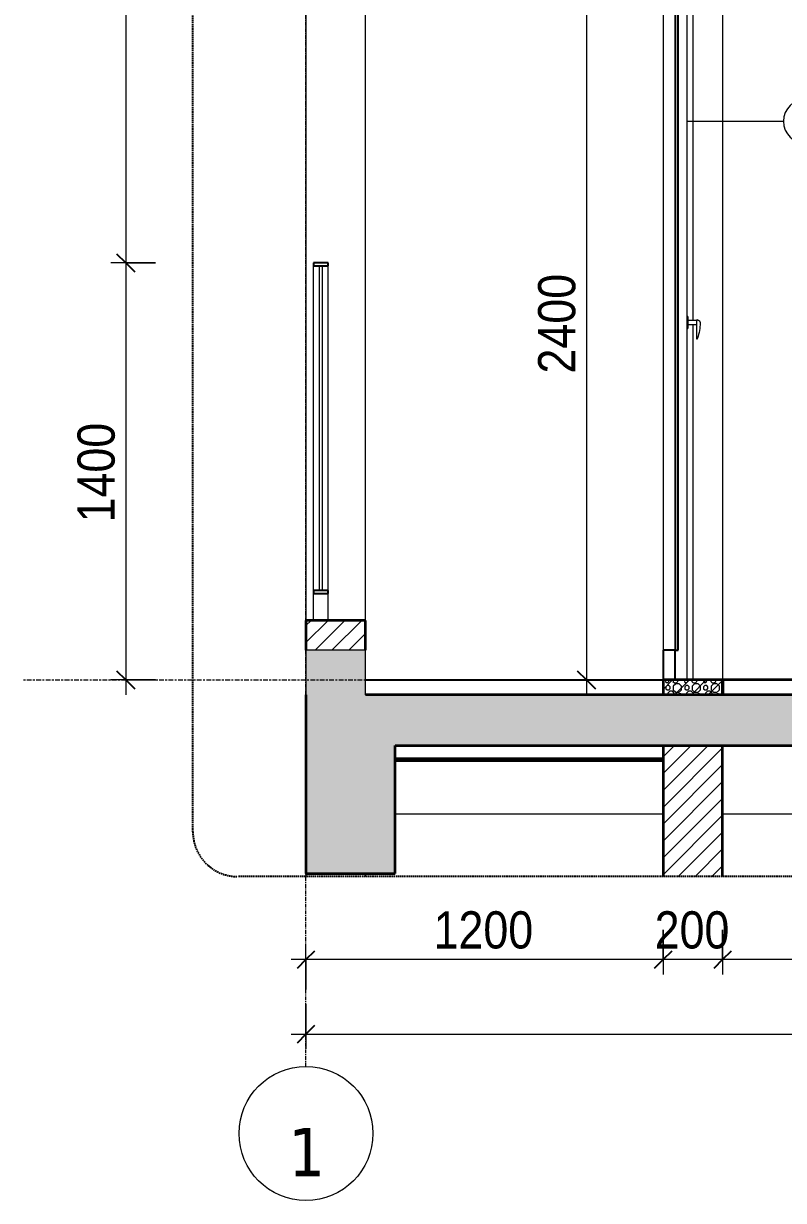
# Model space of a CAD drawing. Header units: millimetres. Extents: x 32270 to 221883, y 3811 to 78637.
# Drawn here: x 45254 to 47807, y 3852 to 7804 of the extents above; entities that cross this region are included whole.
import ezdxf

# ---------------------------------------------------------------- set-up
doc = ezdxf.new("R2010")
doc.units = ezdxf.units.MM
for name, pattern in [('Centre', [31.75, 6.35, -4.7625, 15.875, -4.7625]), ('Grid Line', [22.225, 12.7, -3.175, 3.175, -3.175]), ('Hidden', [7.14375, 4.7625, -2.38125]), ('IMPORT-CENTER _2_', [40.64, 25.4, -5.08, 5.08, -5.08])]:
    doc.linetypes.add(name, pattern=pattern)
for name, color, linetype, lineweight in [('0-4', 90, 'Continuous', 5), ('A-ANNO-DIMS', 211, 'Continuous', 9), ('A-ANNO-DIMS-50', 211, 'Continuous', 9), ('A-CLNG-1', 7, 'Continuous', 35), ('A-CLNG-PATT-1', 250, 'Continuous', 18), ('A-DETL-GENF', 92, 'Continuous', 18), ('A-DETL-GENF-3', 92, 'Hidden', 25), ('A-DETL-GENF-4', 9, 'Continuous', 18), ('A-DETL-MEDM', 33, 'Continuous', 35), ('A-DETL-THIN', 151, 'Continuous', 18), ('A-DOOR', 31, 'Continuous', 18), ('A-DOOR-5', 31, 'Continuous', 25), ('A-DOOR-FRAM', 31, 'Continuous', 25), ('A-DOOR-FRAM-1', 31, 'Continuous', 18), ('A-DOOR-GLAZ', 31, 'Continuous', 25), ('A-DOOR-IDEN', 31, 'Continuous', 9), ('A-FLOR-FNSH-1', 7, 'Continuous', 35), ('A-FLOR-HRAL', 11, 'Continuous', 18), ('A-FLOR-HRAL-4', 11, 'Continuous', 25), ('A-FLOR-LEVL-2', 51, 'Centre', 9), ('A-FLOR-PATT-2', 9, 'Continuous', 18), ('A-WALL', 113, 'Continuous', 18), ('A-WALL-2', 7, 'Continuous', 35), ('A-WALL-PATT-2', 111, 'Continuous', 18), ('G-IMPT', 8, 'Continuous', 18), ('G-IMPT-2', 8, 'IMPORT-CENTER _2_', 18), ('M-EQPM', 50, 'Continuous', 18), ('M-EQPM-1', 50, 'Continuous', 25), ('S-BEAM-1', 250, 'Continuous', 18), ('S-COLS', 52, 'Continuous', 18), ('S-GRID-1', 1, 'Grid Line', 9), ('S-GRID-IDEN', 1, 'Continuous', 9)]:
    doc.layers.add(name, color=color, linetype=linetype, lineweight=lineweight)
doc.styles.add('Tahoma_B', font='tahomabd.ttf', dxfattribs={"height": 162.5})
doc.styles.add('UTM Avo', font='', dxfattribs={"width": 0.9, "height": 125})
doc.styles.get('UTM Avo').set_extended_font_data('UTM Avo')
doc.dimstyles.new('1_Dim_chi_tiet_2_5', dxfattribs={"dimscale": 304.8, "dimtxt": 124.912619, "dimasz": 0.19685, "dimexe": 0.164042, "dimexo": 0.0625, "dimgap": 0.016404, "dimtad": 1, "dimdec": 0, "dimrnd": 5, "dimzin": 0, "dimdsep": 46, "dimtxsty": 'UTM Avo', "dimblk1": 'OBLIQUE', "dimblk2": 'OBLIQUE', "dimsah": 1, "dimcen": 0.09, "dimdle": 0.164042, "dimazin": 0, "dimtfac": 1, "dimtdec": 4, "dimtix": 1, "dimtmove": 0, "dimatfit": 3, "dimfxl": 0.328084, "dimfxlon": 1, "dimtvp": 1, "dimtolj": 1, "dimtzin": 0, "dimarcsym": 2})
pattern_1 = [(45, (50242.384, 15875), (-28.28427, 28.28427), [])]

# ---------------------------------------------------------------- blocks, each defined once
blk = doc.blocks.new('NCV_TKTC_KET CAU_rvt-2-TKCS_CĂN HỘ LOẠI 3A - MẶT CẮT 1')
at = {"layer": 'S-BEAM-1'}
for p, q in [((33952.6, 5335), (33952.6, 5380)), ((33952.6, 5150), (33952.6, 5330)), ((33952.6, 5150), (34852.6, 5150)), ((35052.6, 5150), (35442.4, 5150))]:
    blk.add_line(p, q, dxfattribs=at)
blk = doc.blocks.new('NCV_TKTC_TANG 2_rvt-2-TKCS_CĂN HỘ LOẠI 3A - MẶT CẮT 1')
at = {"layer": 'A-FLOR-PATT-2'}
h = blk.add_hatch(dxfattribs=at)
h.set_pattern_fill('FP_4', color=256, style=0, pattern_type=2)
h.set_pattern_definition([(180, (37746.21, 15903.534), (-8e-15, -63.5), [6.012, -57.488]), (135, (37750.46, 15899.283), (-63.4996, 4e-15), [6.012, -83.79]), (90, (37750.46, 15893.27), (-63.5, 4e-15), [6.012, -57.488]), (45, (37746.21, 15889.02), (0, 63.4996), [6.012, -83.79]), (0, (37740.196, 15889.02), (0, 63.5), [6.012, -57.488]), (315, (37735.945, 15893.27), (63.4996, 0), [6.012, -83.79]), (270, (37735.945, 15899.28), (63.5, 4e-15), [6.012, -57.488]), (225, (37740.196, 15903.534), (4e-15, -63.4996), [6.012, -83.79]), (180, (37731.984, 15893.53), (-8e-15, -63.5), [6.892, -56.608]), (135, (37736.86, 15888.66), (-63.4996, 4e-15), [6.892, -82.91]), (90, (37736.86, 15881.77), (-63.5, 4e-15), [6.892, -56.608]), (45, (37731.984, 15876.894), (0, 63.4996), [6.892, -82.91]), (0, (37725.09, 15876.894), (0, 63.5), [6.892, -56.608]), (315, (37720.22, 15881.77), (63.4996, 0), [6.892, -82.91]), (270, (37720.22, 15888.66), (63.5, 4e-15), [6.892, -56.608]), (225, (37725.09, 15893.533), (4e-15, -63.4996), [6.892, -82.91]), (180, (37703.076, 15888.96), (-8e-15, -63.5), [4.546, -58.954]), (135, (37706.29, 15885.746), (-63.4996, 4e-15), [4.546, -85.257]), (90, (37706.29, 15881.2), (-63.5, 4e-15), [4.546, -58.954]), (45, (37703.076, 15877.986), (0, 63.4996), [4.546, -85.257]), (0, (37698.53, 15877.986), (0, 63.5), [4.546, -58.954]), (315, (37695.316, 15881.2), (63.4996, 0), [4.546, -85.257]), (270, (37695.316, 15885.746), (63.5, 4e-15), [4.546, -58.954]), (225, (37698.53, 15888.96), (4e-15, -63.4996), [4.546, -85.257]), (90, (37724.526, 15896.805), (-63.5, 4e-15), [9.093, -54.407]), (45, (37718.096, 15890.375), (0, 63.4996), [9.093, -80.71]), (0, (37709, 15890.375), (0, 63.5), [9.093, -54.407]), (315, (37702.574, 15896.805), (63.4996, 0), [9.093, -80.71]), (270, (37702.574, 15905.9), (63.5, 4e-15), [9.093, -54.407]), (225, (37709.003, 15912.327), (4e-15, -63.4996), [9.093, -80.71]), (180, (37718.096, 15912.33), (-8e-15, -63.5), [9.093, -54.407]), (135, (37724.526, 15905.9), (-63.4996, 4e-15), [9.093, -80.71]), (90, (37749.22, 15917.626), (-63.5, 4e-15), [11.586, -51.914]), (45, (37741.03, 15909.433), (0, 63.4996), [11.586, -78.217]), (0, (37729.44, 15909.43), (0, 63.5), [11.586, -51.914]), (315, (37721.25, 15917.626), (63.4996, 0), [11.586, -78.217]), (270, (37721.25, 15929.21), (63.5, 4e-15), [11.586, -51.914]), (225, (37729.443, 15937.404), (4e-15, -63.4996), [11.586, -78.217]), (180, (37741.03, 15937.404), (-8e-15, -63.5), [11.586, -51.914]), (135, (37749.22, 15929.21), (-63.4996, 4e-15), [11.586, -78.217]), (90, (37710.63, 15921.15), (-63.5, 4e-15), [6.013, -57.487]), (45, (37706.377, 15916.9), (0, 63.4996), [6.013, -83.79]), (0, (37700.364, 15916.9), (0, 63.5), [6.013, -57.487]), (315, (37696.11, 15921.15), (63.4996, 0), [6.013, -83.79]), (270, (37696.11, 15927.16), (63.5, 4e-15), [6.013, -57.487]), (225, (37700.364, 15931.415), (4e-15, -63.4996), [6.013, -83.79]), (180, (37706.38, 15931.415), (-8e-15, -63.5), [6.013, -57.487]), (135, (37710.63, 15927.163), (-63.4996, 4e-15), [6.013, -83.79])])
h.paths.add_polyline_path([(35052.6, 5550), (35052.6, 5600), (34852.6, 5600), (34852.6, 5550)])
at = {"layer": 'A-FLOR-FNSH-1'}
for p, q in [((35052.6, 5600), (34852.6, 5600)), ((34852.6, 5600), (34852.6, 5550)), ((41852.6, 5600), (35052.6, 5600)), ((35052.6, 5600), (35052.6, 5550)), ((35052.6, 5550), (35052.6, 5600))]:
    blk.add_line(p, q, dxfattribs=at)
blk = doc.blocks.new('NCV_TKTC_TANG 1_rvt-2-TKCS_CĂN HỘ LOẠI 3A - MẶT CẮT 1')
at = {"layer": 'A-CLNG-PATT-1'}
h = blk.add_hatch(dxfattribs=at)
h.set_pattern_fill('FP_5', color=256, style=0, pattern_type=2)
h.set_pattern_definition([(0, (37692.33, 15875), (406.4, 101.6), [16.764, -288.036, 16.764, -288.036, -1625.6]), (0, (37692.33, 15875), (406.4, 101.6), [-609.6, 16.764, -592.836, 16.764, -288.036, -711.2]), (0, (37692.33, 15875), (406.4, 101.6), [-1524, 16.764, -186.436, 16.764, -491.236]), (120, (37844.73, 15925.8), (-291.1882, 301.1527), [16.764, -288.036, 16.764, -288.036, -1625.6]), (120, (37844.73, 15925.8), (-291.1882, 301.1527), [-609.6, 16.764, -592.836, 16.764, -288.036, -711.2]), (120, (37844.73, 15925.8), (-291.1882, 301.1527), [-1524, 16.764, -186.436, 16.764, -491.236]), (240, (37895.53, 16129), (-115.2118, -402.7527), [16.764, -288.036, 16.764, -288.036, -1625.6]), (240, (37895.53, 16129), (-115.2118, -402.7527), [-609.6, 16.764, -592.836, 16.764, -288.036, -711.2]), (240, (37895.53, 16129), (-115.2118, -402.7527), [-1524, 16.764, -186.436, 16.764, -491.236])])
h.paths.add_polyline_path([(33952.564287, 5330), (34852.564287, 5330), (34852.564287, 5335), (33952.564287, 5335)])
at = {"layer": 'A-CLNG-1'}
for p, q in [((34852.564287, 5335), (33952.564287, 5335)), ((34852.564287, 5330), (34852.564287, 5335)), ((33952.564287, 5330), (34852.564287, 5330))]:
    blk.add_line(p, q, dxfattribs=at)
blk = doc.blocks.new('TKTC_XREF_251221_MB TANG 2-7 - TKTC_XREF_260130_MB TANG 2-5_dwg_$cc-4746808-TKCS_CĂN HỘ LOẠI 3A - MẶT CẮT 1')
at = {"layer": 'G-IMPT-2'}
for p, q in [((34697.1, 5600), (34850.1, 5600)), ((34773.6, 5600), (34773.6, 5600))]:
    blk.add_line(p, q, dxfattribs=at)
at = {"layer": 'M-EQPM'}
for p, q in [((34773.6, 5600), (34716.7, 5600)), ((34716.7, 5600), (34830.4, 5600)), ((34827.6, 5600), (34719.5, 5600)), ((34719.5, 5600), (34773.6, 5600)), ((34773.6, 5600), (34827.6, 5600)), ((34830.4, 5600), (34773.6, 5600))]:
    blk.add_line(p, q, dxfattribs=at)
blk = doc.blocks.new('TKTC_XREF_251221_MB TANG 2-7 - TKTC_XREF_260130_MB TANG 2-5_dwg_CUM U_DN100-4746796-TKCS_CĂN HỘ LOẠI 3A - MẶT CẮT 1')
at = {"layer": 'G-IMPT'}
for p, q in [((34703.9, 5600), (34702, 5600)), ((34702, 5600), (34717.3, 5600)), ((34703.9, 5600), (34706.7, 5600)), ((34715.4, 5600), (34703.9, 5600)), ((34705.3, 5600), (34713.9, 5600)), ((34843.3, 5600), (34705.6, 5600)), ((34706.7, 5600), (34712.5, 5600)), ((34707.1, 5600), (34708, 5600)), ((34707.1, 5600), (34712.2, 5600)), ((34708, 5600), (34711.2, 5600)), ((34708, 5600), (34711.2, 5600)), ((34708, 5600), (34711.2, 5600)), ((34711.2, 5600), (34712.2, 5600)), ((34712.5, 5600), (34715.4, 5600)), ((34835.3, 5600), (34713.6, 5600)), ((34713.6, 5600), (34717.6, 5600)), ((34717.3, 5600), (34715.4, 5600)), ((34831.3, 5600), (34717.6, 5600)), ((34835.3, 5600), (34831.3, 5600)), ((34833.5, 5600), (34831.6, 5600)), ((34831.6, 5600), (34847, 5600)), ((34833.5, 5600), (34836.4, 5600)), ((34845, 5600), (34833.5, 5600)), ((34835, 5600), (34843.6, 5600)), ((34836.4, 5600), (34842.2, 5600)), ((34836.7, 5600), (34837.7, 5600)), ((34836.7, 5600), (34841.8, 5600)), ((34837.7, 5600), (34840.9, 5600)), ((34837.7, 5600), (34840.9, 5600)), ((34837.7, 5600), (34840.9, 5600)), ((34840.9, 5600), (34841.8, 5600)), ((34842.2, 5600), (34845, 5600)), ((34847, 5600), (34845, 5600))]:
    blk.add_line(p, q, dxfattribs=at)
blk = doc.blocks.new('TKTC_XREF_251221_MB TANG 2-7 - TKTC_XREF_260130_MB TANG 2-5_dwg_$cc-V11-TKCS_CĂN HỘ LOẠI 3A - MẶT CẮT 1')
at = {"layer": 'G-IMPT-2'}
for p, q in [((34661.3, 5600), (34814.3, 5600)), ((34737.8, 5600), (34737.8, 5600))]:
    blk.add_line(p, q, dxfattribs=at)
at = {"layer": 'M-EQPM'}
for p, q in [((34737.8, 5600), (34683.7, 5600)), ((34683.7, 5600), (34737.8, 5600)), ((34737.8, 5600), (34725.2, 5600)), ((34725.2, 5600), (34737.8, 5600)), ((34737.8, 5600), (34750.3, 5600)), ((34750.3, 5600), (34737.8, 5600)), ((34794.6, 5600), (34794.6, 5600))]:
    blk.add_line(p, q, dxfattribs=at)
blk = doc.blocks.new('TKTC_XREF_251221_MB TANG 2-7 - TKTC_XREF_260130_MB TANG 2-5_dwg_CUM U_DN100-V12-TKCS_CĂN HỘ LOẠI 3A - MẶT CẮT 1')
at = {"layer": 'G-IMPT'}
for p, q in [((34737.8, 5600), (34670.7, 5600)), ((34670.7, 5600), (34737.8, 5600)), ((34737.8, 5600), (34678.4, 5600)), ((34678.4, 5600), (34737.8, 5600)), ((34737.8, 5600), (34737.8, 5600)), ((34802.6, 5600), (34737.8, 5600)), ((34802.6, 5600), (34737.8, 5600)), ((34802.6, 5600), (34737.8, 5600)), ((34802.6, 5600), (34737.8, 5600)), ((34804.5, 5600), (34802.6, 5600)), ((34802.6, 5600), (34804.5, 5600)), ((34804.5, 5600), (34802.6, 5600)), ((34802.6, 5600), (34804.5, 5600)), ((34809.3, 5600), (34804.5, 5600)), ((34804.5, 5600), (34809.3, 5600)), ((34804.5, 5600), (34809.3, 5600)), ((34804.5, 5600), (34809.3, 5600)), ((34809.3, 5600), (34804.5, 5600)), ((34804.5, 5600), (34809.3, 5600)), ((34804.5, 5600), (34809.3, 5600)), ((34804.5, 5600), (34809.3, 5600)), ((34809.3, 5600), (34809.3, 5600)), ((34809.3, 5600), (34809.3, 5600)), ((34810.3, 5600), (34815.7, 5600)), ((34815.7, 5600), (34810.3, 5600)), ((34810.3, 5600), (34815.7, 5600)), ((34815.7, 5600), (34810.3, 5600)), ((34816.7, 5600), (34815.7, 5600)), ((34815.7, 5600), (34816.7, 5600)), ((34816.7, 5600), (34815.7, 5600)), ((34815.7, 5600), (34816.7, 5600))]:
    blk.add_line(p, q, dxfattribs=at)
blk = doc.blocks.new('TKTC_XREF_251221_MB TANG 2-7 - TKTC_XREF_260130_MB TANG 2-5_dwg_THU NUOC - THU NUOC-444531-TKCS_MB TẦNG 1-4746804-TKCS_CĂN HỘ LOẠI 3A - MẶT CẮT 1')
at = {"layer": 'G-IMPT'}
for p, q in [((34278.6, 5600), (34128.6, 5600)), ((34128.6, 5600), (34278.6, 5600)), ((34253.6, 5600), (34153.6, 5600)), ((34153.6, 5600), (34253.6, 5600)), ((34248.6, 5600), (34158.6, 5600)), ((34158.6, 5600), (34248.6, 5600)), ((34158.6, 5600), (34248.6, 5600)), ((34248.6, 5600), (34158.6, 5600)), ((34171.5, 5600), (34171.5, 5600)), ((34171.5, 5600), (34171.5, 5600)), ((34171.5, 5600), (34171.5, 5600)), ((34171.5, 5600), (34195.6, 5600)), ((34195.6, 5600), (34171.5, 5600)), ((34235.7, 5600), (34171.5, 5600)), ((34171.5, 5600), (34235.7, 5600)), ((34235.7, 5600), (34171.5, 5600)), ((34171.5, 5600), (34235.7, 5600)), ((34183.8, 5600), (34183.8, 5600)), ((34183.8, 5600), (34183.8, 5600)), ((34223.3, 5600), (34183.8, 5600)), ((34183.8, 5600), (34223.3, 5600)), ((34223.3, 5600), (34183.8, 5600)), ((34183.8, 5600), (34223.3, 5600)), ((34193.8, 5600), (34193.8, 5600)), ((34193.8, 5600), (34193.8, 5600)), ((34213.4, 5600), (34193.8, 5600)), ((34193.8, 5600), (34213.4, 5600)), ((34213.4, 5600), (34193.8, 5600)), ((34193.8, 5600), (34213.4, 5600)), ((34235.7, 5600), (34211.6, 5600)), ((34211.6, 5600), (34235.7, 5600)), ((34213.4, 5600), (34213.4, 5600)), ((34213.4, 5600), (34213.4, 5600)), ((34223.3, 5600), (34223.3, 5600)), ((34223.3, 5600), (34223.3, 5600)), ((34235.7, 5600), (34235.7, 5600)), ((34235.7, 5600), (34235.7, 5600)), ((34235.7, 5600), (34235.7, 5600))]:
    blk.add_line(p, q, dxfattribs=at)
blk = doc.blocks.new('TKTC_XREF_251221_MB TANG 2-7 - TKTC_XREF_251221_MB TANG 2-7-2039446-TKCS_CĂN HỘ LOẠI 3A - MẶT CẮT 1')
at = {"layer": 'M-EQPM'}
for p, q in [((34653, 5600), (34802.7, 5600)), ((34802.7, 5600), (34653, 5600)), ((34693.9, 5600), (34843.6, 5600)), ((34843.6, 5600), (34693.9, 5600)), ((34701.8, 5600), (34702.1, 5600)), ((34852.2, 5600), (34701.8, 5600)), ((34701.8, 5600), (34702.1, 5600)), ((34852.2, 5600), (34701.8, 5600)), ((34701.8, 5600), (34702.1, 5600)), ((34852.2, 5600), (34701.8, 5600)), ((34701.8, 5600), (34702.1, 5600)), ((34852.2, 5600), (34701.8, 5600)), ((34852.4, 5600), (34702, 5600)), ((34702, 5600), (34852.4, 5600)), ((34852.4, 5600), (34702, 5600)), ((34702, 5600), (34852.4, 5600)), ((34852.4, 5600), (34702, 5600)), ((34702, 5600), (34852.4, 5600)), ((34852.4, 5600), (34702, 5600)), ((34702, 5600), (34852.4, 5600)), ((34702.1, 5600), (34852.6, 5600)), ((34702.1, 5600), (34852.6, 5600)), ((34702.1, 5600), (34852.6, 5600)), ((34702.1, 5600), (34852.5, 5600)), ((34802.8, 5600), (34852.6, 5600)), ((34852.6, 5600), (34802.8, 5600)), ((34852.6, 5600), (34852.2, 5600)), ((34852.6, 5600), (34852.2, 5600)), ((34852.6, 5600), (34852.2, 5600)), ((34852.5, 5600), (34852.2, 5600))]:
    blk.add_line(p, q, dxfattribs=at)
at = {"layer": 'M-EQPM-1'}
blk.add_line((33852.6, 5600), (42767, 5600), dxfattribs=at)
for name, p in [('TKTC_XREF_251221_MB TANG 2-7 - TKTC_XREF_260130_MB TANG 2-5_dwg_THU NUOC - THU NUOC-444531-TKCS_MB TẦNG 1-4746804-TKCS_CĂN HỘ LOẠI 3A - MẶT CẮT 1', (0, 0)), ('TKTC_XREF_251221_MB TANG 2-7 - TKTC_XREF_260130_MB TANG 2-5_dwg_THU NUOC - THU NUOC-444531-TKCS_MB TẦNG 1-4746804-TKCS_CĂN HỘ LOẠI 3A - MẶT CẮT 1', (0, 0)), ('TKTC_XREF_251221_MB TANG 2-7 - TKTC_XREF_260130_MB TANG 2-5_dwg_THU NUOC - THU NUOC-444531-TKCS_MB TẦNG 1-4746804-TKCS_CĂN HỘ LOẠI 3A - MẶT CẮT 1', (0, 0)), ('TKTC_XREF_251221_MB TANG 2-7 - TKTC_XREF_260130_MB TANG 2-5_dwg_THU NUOC - THU NUOC-444531-TKCS_MB TẦNG 1-4746804-TKCS_CĂN HỘ LOẠI 3A - MẶT CẮT 1', (0, 0)), ('TKTC_XREF_251221_MB TANG 2-7 - TKTC_XREF_260130_MB TANG 2-5_dwg_THU NUOC - THU NUOC-444531-TKCS_MB TẦNG 1-4746804-TKCS_CĂN HỘ LOẠI 3A - MẶT CẮT 1', (0, 0)), ('TKTC_XREF_251221_MB TANG 2-7 - TKTC_XREF_260130_MB TANG 2-5_dwg_THU NUOC - THU NUOC-444531-TKCS_MB TẦNG 1-4746804-TKCS_CĂN HỘ LOẠI 3A - MẶT CẮT 1', (0, 0)), ('TKTC_XREF_251221_MB TANG 2-7 - TKTC_XREF_260130_MB TANG 2-5_dwg_$cc-V11-TKCS_CĂN HỘ LOẠI 3A - MẶT CẮT 1', (0, 0)), ('TKTC_XREF_251221_MB TANG 2-7 - TKTC_XREF_260130_MB TANG 2-5_dwg_CUM U_DN100-V12-TKCS_CĂN HỘ LOẠI 3A - MẶT CẮT 1', (0, 0)), ('TKTC_XREF_251221_MB TANG 2-7 - TKTC_XREF_260130_MB TANG 2-5_dwg_$cc-4746808-TKCS_CĂN HỘ LOẠI 3A - MẶT CẮT 1', (0, 0)), ('TKTC_XREF_251221_MB TANG 2-7 - TKTC_XREF_260130_MB TANG 2-5_dwg_$cc-4746808-TKCS_CĂN HỘ LOẠI 3A - MẶT CẮT 1', (0, 0)), ('TKTC_XREF_251221_MB TANG 2-7 - TKTC_XREF_260130_MB TANG 2-5_dwg_$cc-4746808-TKCS_CĂN HỘ LOẠI 3A - MẶT CẮT 1', (0, 0)), ('TKTC_XREF_251221_MB TANG 2-7 - TKTC_XREF_260130_MB TANG 2-5_dwg_$cc-4746808-TKCS_CĂN HỘ LOẠI 3A - MẶT CẮT 1', (0, 0)), ('TKTC_XREF_251221_MB TANG 2-7 - TKTC_XREF_260130_MB TANG 2-5_dwg_CUM U_DN100-4746796-TKCS_CĂN HỘ LOẠI 3A - MẶT CẮT 1', (0, 0)), ('TKTC_XREF_251221_MB TANG 2-7 - TKTC_XREF_260130_MB TANG 2-5_dwg_CUM U_DN100-4746796-TKCS_CĂN HỘ LOẠI 3A - MẶT CẮT 1', (0, 0)), ('TKTC_XREF_251221_MB TANG 2-7 - TKTC_XREF_260130_MB TANG 2-5_dwg_CUM U_DN100-4746796-TKCS_CĂN HỘ LOẠI 3A - MẶT CẮT 1', (0, 0)), ('TKTC_XREF_251221_MB TANG 2-7 - TKTC_XREF_260130_MB TANG 2-5_dwg_CUM U_DN100-4746796-TKCS_CĂN HỘ LOẠI 3A - MẶT CẮT 1', (0, 0)), ('TKTC_XREF_251221_MB TANG 2-7 - TKTC_XREF_260130_MB TANG 2-5_dwg_$cc-V11-TKCS_CĂN HỘ LOẠI 3A - MẶT CẮT 1', (40.9, 0)), ('TKTC_XREF_251221_MB TANG 2-7 - TKTC_XREF_260130_MB TANG 2-5_dwg_CUM U_DN100-V12-TKCS_CĂN HỘ LOẠI 3A - MẶT CẮT 1', (40.9, 0))]:
    blk.add_blockref(name, p)
blk = doc.blocks.new('Railing - 50 x 10mm-1251315-TKCS_CĂN HỘ LOẠI 3A - MẶT CẮT 1')
at = {"layer": 'A-FLOR-HRAL'}
for p, q in [((33677.564287, 5900), (33677.564287, 6990)), ((33727.564287, 5900), (33727.564287, 6990)), ((33677.564287, 5800), (33677.564287, 5890)), ((33727.564287, 5800), (33727.564287, 5890))]:
    blk.add_line(p, q, dxfattribs=at)
blk = doc.blocks.new('Railing - 10mm-1251313-TKCS_CĂN HỘ LOẠI 3A - MẶT CẮT 1')
at = {"layer": 'A-FLOR-HRAL'}
for p, q in [((33697.564287, 5900), (33697.564287, 6990)), ((33707.564287, 5900), (33707.564287, 6990))]:
    blk.add_line(p, q, dxfattribs=at)
blk = doc.blocks.new('Railing - Railing-3231095-TKCS_CĂN HỘ LOẠI 3A - MẶT CẮT 1')
at = {"layer": 'A-FLOR-HRAL-4'}
for p, q in [((33727.564287, 7000), (33677.564287, 7000)), ((33677.564287, 7000), (33677.564287, 6990)), ((33727.564287, 6990), (33727.564287, 7000)), ((33677.564287, 6990), (33727.564287, 6990)), ((33727.564287, 5900), (33677.564287, 5900)), ((33677.564287, 5900), (33677.564287, 5890)), ((33677.564287, 5890), (33727.564287, 5890)), ((33727.564287, 5890), (33727.564287, 5900))]:
    blk.add_line(p, q, dxfattribs=at)
for name in ['Railing - 50 x 10mm-1251315-TKCS_CĂN HỘ LOẠI 3A - MẶT CẮT 1', 'Railing - 10mm-1251313-TKCS_CĂN HỘ LOẠI 3A - MẶT CẮT 1']:
    blk.add_blockref(name, (0, 0))
blk = doc.blocks.new('DEG_02-DEG_03 - DEG_02-2500x2400mm-CỬA ĐI 02 CÁNH TRƯỢT-625766-TKCS_CĂN HỘ LOẠI 3A - MẶT CẮT 1')
at = {"layer": 'A-DOOR'}
for p, q in [((34932.6, 7960), (34932.6, 5600)), ((34852.6, 7860), (34852.6, 5700)), ((34935.6, 6820), (34932.6, 6820)), ((34935.6, 6820), (34935.6, 6800)), ((34965.6, 6807), (34935.6, 6807)), ((34935.6, 6800), (34935.6, 6780)), ((34965.6, 6799.2), (34965.6, 6808.3)), ((34965.6, 6745.2), (34965.6, 6799.2)), ((34932.6, 6780), (34935.6, 6780)), ((34935.6, 6793), (34965.6, 6793)), ((34965.6, 6743.7), (34965.6, 6745.2)), ((34965.6, 6745.2), (34965.6, 6743.7))]:
    blk.add_line(p, q, dxfattribs=at)
at = {"layer": 'A-DOOR', "flags": 128}
for points in [[(34965.6, 6808.7), (34965.6, 6808.7), (34965.7, 6808.7), (34965.7, 6808.7), (34965.8, 6808.7), (34965.9, 6808.7), (34965.9, 6808.7), (34966, 6808.7), (34966, 6808.7), (34966.1, 6808.7), (34966.1, 6808.7), (34966.2, 6808.7), (34966.3, 6808.7), (34966.3, 6808.7), (34966.4, 6808.7), (34966.4, 6808.7), (34966.5, 6808.7), (34966.5, 6808.7), (34966.6, 6808.7), (34966.6, 6808.7), (34966.6, 6808.7), (34966.7, 6808.7), (34966.7, 6808.7), (34966.8, 6808.7), (34966.8, 6808.7), (34966.8, 6808.7), (34966.9, 6808.7), (34966.9, 6808.7), (34966.9, 6808.7), (34966.9, 6808.7), (34967, 6808.7), (34967, 6808.7), (34967, 6808.7), (34967, 6808.7), (34967, 6808.7), (34967, 6808.7), (34967.1, 6808.7), (34967.1, 6808.7), (34967.1, 6808.7), (34967.1, 6808.7)], [(34967.1, 6808.7), (34967.1, 6808.7), (34967.1, 6808.7), (34967.1, 6808.7), (34967, 6808.7), (34967, 6808.7), (34967, 6808.7), (34967, 6808.7), (34967, 6808.7), (34967, 6808.7), (34966.9, 6808.7), (34966.9, 6808.7), (34966.9, 6808.7), (34966.9, 6808.7), (34966.8, 6808.7), (34966.8, 6808.7), (34966.8, 6808.7), (34966.7, 6808.7), (34966.7, 6808.7), (34966.7, 6808.7), (34966.6, 6808.7), (34966.6, 6808.7), (34966.5, 6808.7), (34966.5, 6808.7), (34966.4, 6808.7), (34966.4, 6808.7), (34966.3, 6808.7), (34966.3, 6808.7), (34966.2, 6808.7), (34966.2, 6808.7), (34966.1, 6808.7), (34966.1, 6808.7), (34966, 6808.7), (34965.9, 6808.7), (34965.9, 6808.7), (34965.8, 6808.7), (34965.8, 6808.7), (34965.7, 6808.7), (34965.6, 6808.7), (34965.6, 6808.7), (34965.6, 6808.7)], [(34967.1, 6808.7), (34967.4, 6808.7), (34967.8, 6808.6), (34968.2, 6808.6), (34968.6, 6808.5), (34968.9, 6808.5), (34969.3, 6808.4), (34969.7, 6808.3), (34970, 6808.2), (34970.4, 6808.1), (34970.7, 6807.9), (34971.1, 6807.8), (34971.4, 6807.6), (34971.8, 6807.4), (34972.1, 6807.2), (34972.4, 6807), (34972.7, 6806.8), (34973, 6806.6), (34973.3, 6806.3), (34973.6, 6806.1), (34973.8, 6805.8), (34974.1, 6805.5), (34974.3, 6805.2), (34974.6, 6804.9), (34974.8, 6804.6), (34975, 6804.3), (34975.2, 6804), (34975.4, 6803.7), (34975.6, 6803.3), (34975.7, 6803), (34975.9, 6802.6), (34976, 6802.3), (34976.1, 6801.9), (34976.2, 6801.6), (34976.3, 6801.2), (34976.4, 6800.8), (34976.4, 6800.4), (34976.5, 6800.1), (34976.5, 6799.7), (34976.5, 6799.3), (34976.5, 6799.2)], [(34976.5, 6799.2), (34976.4, 6792.6), (34976, 6786), (34975.3, 6779.5), (34974.4, 6773), (34973.2, 6766.5), (34971.8, 6760.1), (34970.1, 6753.7), (34968.2, 6747.4), (34967.4, 6745.2)], [(34967.4, 6745.2), (34967.4, 6745.1), (34967.3, 6745), (34967.3, 6745), (34967.3, 6744.9), (34967.2, 6744.8), (34967.2, 6744.7), (34967.1, 6744.6), (34967.1, 6744.6), (34967, 6744.5), (34966.9, 6744.4), (34966.9, 6744.3), (34966.8, 6744.3), (34966.7, 6744.2), (34966.7, 6744.2), (34966.6, 6744.1), (34966.5, 6744), (34966.4, 6744), (34966.4, 6743.9), (34966.3, 6743.9), (34966.2, 6743.9), (34966.1, 6743.8), (34966, 6743.8), (34965.9, 6743.8), (34965.8, 6743.7), (34965.7, 6743.7), (34965.7, 6743.7), (34965.6, 6743.7)]]:
    blk.add_lwpolyline(points, dxfattribs=at)
at = {"layer": 'A-DOOR-5'}
for p, q in [((34892.6, 7960), (34852.6, 7960)), ((34852.6, 7960), (34852.6, 7860)), ((34892.6, 7860), (34892.6, 7960)), ((34852.6, 7860), (34892.6, 7860)), ((34892.6, 5700), (34852.6, 5700)), ((34852.6, 5700), (34852.6, 5600)), ((34892.6, 5600), (34892.6, 5700)), ((34852.6, 5600), (34892.6, 5600))]:
    blk.add_line(p, q, dxfattribs=at)
at = {"layer": 'A-DOOR-FRAM'}
for p, q in [((34852.6, 8000), (34852.6, 7960)), ((34952.6, 7960), (34952.6, 8000)), ((34852.6, 7960), (34952.6, 7960))]:
    blk.add_line(p, q, dxfattribs=at)
at = {"layer": 'A-DOOR-FRAM-1'}
for p, q in [((34952.6, 7960), (34952.6, 6807)), ((34952.6, 6793.1), (34952.6, 5600))]:
    blk.add_line(p, q, dxfattribs=at)
at = {"layer": 'A-DOOR-GLAZ'}
for p, q in [((34902.6, 7860), (34892.6, 7860)), ((34892.6, 7860), (34892.6, 5700)), ((34902.6, 5700), (34902.6, 7860)), ((34892.6, 5700), (34902.6, 5700))]:
    blk.add_line(p, q, dxfattribs=at)
blk = doc.blocks.new('BORDER VIEW - BORDER VIEW-3699927-TKCS_CĂN HỘ LOẠI 3A - MẶT CẮT 1')
at = {"layer": 'A-DETL-GENF-3'}
for p, q in [((33272.6, 5090), (33272.6, 9238.6)), ((42617, 4940), (33422.6, 4940))]:
    blk.add_line(p, q, dxfattribs=at)
blk.add_arc((33422.6, 5090), 150, 180, 270, dxfattribs=at)
blk = doc.blocks.new('Grid - M_Grid Head - Circle-353313-TKCS_CĂN HỘ LOẠI 3A - MẶT CẮT 1')
at = {"layer": 'S-GRID-IDEN'}
blk.add_circle((33652.6, 4077.3), 225, dxfattribs=at)
blk = doc.blocks.new('DIMBLOCK49-TKCS_CĂN HỘ LOẠI 3A - MẶT CẮT 1')
at = {"layer": 'A-ANNO-DIMS-50'}
for p, q in [((45597.3, 9050), (45597.3, 7000)), ((45697.3, 9000), (45547.3, 9000)), ((45597.3, 9000), (45697.3, 9000)), ((45697.3, 7000), (45547.3, 7000)), ((45597.3, 7000), (45697.3, 7000))]:
    blk.add_line(p, q, dxfattribs=at)
at = {"layer": 'A-ANNO-DIMS-50', "lineweight": 25}
for p, q in [((45597.3, 9000), (45567.3, 9030)), ((45597.3, 9000), (45627.3, 8970)), ((45597.3, 7000), (45567.3, 7030)), ((45597.3, 7000), (45627.3, 6970))]:
    blk.add_line(p, q, dxfattribs=at)
at = {"layer": 'A-ANNO-DIMS-50', "color": 0, "insert": (45434.9, 7828.8), "char_height": 125, "width": 410.824, "attachment_point": 1, "rotation": 90, "line_spacing_factor": 1.110334, "style": 'UTM Avo'}
blk.add_mtext('2000', dxfattribs=at)
blk = doc.blocks.new('_Oblique')
at = {"color": 0, "linetype": 'ByBlock', "lineweight": -2}
blk.add_line((-0.5, -0.5), (0.5, 0.5), dxfattribs=at)
blk = doc.blocks.new('DIMBLOCK50-TKCS_CĂN HỘ LOẠI 3A - MẶT CẮT 1')
at = {"layer": 'A-ANNO-DIMS-50'}
for p, q in [((45697.3, 7000), (45547.3, 7000)), ((45597.3, 7000), (45597.3, 5550)), ((45597.3, 7000), (45697.3, 7000)), ((45697.3, 5600), (45547.3, 5600)), ((45597.3, 5600), (45697.3, 5600))]:
    blk.add_line(p, q, dxfattribs=at)
at = {"layer": 'A-ANNO-DIMS-50', "lineweight": 25}
for p, q in [((45597.3, 7000), (45567.3, 7030)), ((45597.3, 7000), (45627.3, 6970)), ((45597.3, 5600), (45567.3, 5630)), ((45597.3, 5600), (45627.3, 5570))]:
    blk.add_line(p, q, dxfattribs=at)
at = {"layer": 'A-ANNO-DIMS-50', "color": 0, "insert": (45434.9, 6128.8), "char_height": 125, "width": 410.824, "attachment_point": 1, "rotation": 90, "line_spacing_factor": 1.110334, "style": 'UTM Avo'}
blk.add_mtext('1400', dxfattribs=at)
blk = doc.blocks.new('DIMBLOCK51-TKCS_CĂN HỘ LOẠI 3A - MẶT CẮT 1')
at = {"layer": 'A-ANNO-DIMS-50', "lineweight": 25}
for p, q in [((47144.9, 8000), (47114.9, 8030)), ((47144.9, 8000), (47174.9, 7970)), ((47144.9, 5600), (47114.9, 5630)), ((47144.9, 5600), (47174.9, 5570))]:
    blk.add_line(p, q, dxfattribs=at)
at = {"layer": 'A-ANNO-DIMS-50'}
for p, q in [((47144.9, 8050), (47144.9, 5550)), ((47244.9, 8000), (47094.9, 8000)), ((47144.9, 8000), (47244.9, 8000)), ((47244.9, 5600), (47094.9, 5600)), ((47144.9, 5600), (47244.9, 5600))]:
    blk.add_line(p, q, dxfattribs=at)
at = {"layer": 'A-ANNO-DIMS-50', "color": 0, "insert": (46982.5, 6628.8), "char_height": 125, "width": 410.824, "attachment_point": 1, "rotation": 90, "line_spacing_factor": 1.110334, "style": 'UTM Avo'}
blk.add_mtext('2400', dxfattribs=at)
blk = doc.blocks.new('STN_Door Tag - STN_Door Tag-1788670-TKCS_CĂN HỘ LOẠI 3A - MẶT CẮT 1')
at = {"layer": 'A-DOOR-IDEN'}
for p, q in [((35332.4, 7551.1), (35672.4, 7551.1)), ((35332.4, 7400.2), (35672.4, 7400.2))]:
    blk.add_line(p, q, dxfattribs=at)
for centre, start, end in [((35332.4, 7475.6), 90, 270), ((35672.4, 7475.6), 270, 90)]:
    blk.add_arc(centre, 75.5, start, end, dxfattribs=at)
blk = doc.blocks.new('DIMBLOCK58-TKCS_CĂN HỘ LOẠI 3A - MẶT CẮT 1')
at = {"layer": 'A-ANNO-DIMS-50'}
for p, q in [((47602.6, 4760.9), (47602.6, 4610.9)), ((47602.6, 4660.9), (47602.6, 4760.9)), ((54402.7, 4760.9), (54402.7, 4610.9)), ((54402.7, 4660.9), (54402.7, 4760.9)), ((54402.7, 4660.9), (47602.6, 4660.9))]:
    blk.add_line(p, q, dxfattribs=at)
at = {"layer": 'A-ANNO-DIMS-50', "lineweight": 25}
for p, q in [((47602.6, 4660.9), (47632.6, 4690.9)), ((54402.7, 4660.9), (54432.7, 4690.9)), ((47602.6, 4660.9), (47572.6, 4630.9)), ((54402.7, 4660.9), (54372.7, 4630.9))]:
    blk.add_line(p, q, dxfattribs=at)
at = {"layer": 'A-ANNO-DIMS-50', "color": 0, "insert": (50831.5, 4823.3), "char_height": 125, "width": 410.824, "attachment_point": 1, "line_spacing_factor": 1.110334, "style": 'UTM Avo'}
blk.add_mtext('6800', dxfattribs=at)
blk = doc.blocks.new('DIMBLOCK59-TKCS_CĂN HỘ LOẠI 3A - MẶT CẮT 1')
at = {"layer": 'A-ANNO-DIMS-50'}
for p, q in [((47402.6, 4760.9), (47402.6, 4610.9)), ((47402.6, 4660.9), (47402.6, 4760.9)), ((47602.6, 4760.9), (47602.6, 4610.9)), ((47602.6, 4660.9), (47602.6, 4760.9)), ((47602.6, 4660.9), (47402.6, 4660.9))]:
    blk.add_line(p, q, dxfattribs=at)
at = {"layer": 'A-ANNO-DIMS-50', "lineweight": 25}
for p, q in [((47402.6, 4660.9), (47432.6, 4690.9)), ((47602.6, 4660.9), (47632.6, 4690.9)), ((47402.6, 4660.9), (47372.6, 4630.9)), ((47602.6, 4660.9), (47572.6, 4630.9))]:
    blk.add_line(p, q, dxfattribs=at)
at = {"layer": 'A-ANNO-DIMS-50', "color": 0, "insert": (47374.2, 4823.3), "char_height": 125, "width": 308.118, "attachment_point": 1, "line_spacing_factor": 1.110334, "style": 'UTM Avo'}
blk.add_mtext('200', dxfattribs=at)
blk = doc.blocks.new('DIMBLOCK60-TKCS_CĂN HỘ LOẠI 3A - MẶT CẮT 1')
at = {"layer": 'A-ANNO-DIMS-50'}
for p, q in [((47402.6, 4760.9), (47402.6, 4610.9)), ((47402.6, 4660.9), (47402.6, 4760.9)), ((46202.6, 4560.9), (46202.6, 4710.9)), ((47402.6, 4660.9), (46152.6, 4660.9)), ((46202.6, 4660.9), (46202.6, 4560.9))]:
    blk.add_line(p, q, dxfattribs=at)
at = {"layer": 'A-ANNO-DIMS-50', "lineweight": 25}
for p, q in [((46202.6, 4660.9), (46232.6, 4690.9)), ((47402.6, 4660.9), (47432.6, 4690.9)), ((46202.6, 4660.9), (46172.6, 4630.9)), ((47402.6, 4660.9), (47372.6, 4630.9))]:
    blk.add_line(p, q, dxfattribs=at)
at = {"layer": 'A-ANNO-DIMS-50', "color": 0, "insert": (46631.4, 4823.3), "char_height": 125, "width": 410.824, "attachment_point": 1, "line_spacing_factor": 1.110334, "style": 'UTM Avo'}
blk.add_mtext('1200', dxfattribs=at)
blk = doc.blocks.new('DIMBLOCK61-TKCS_CĂN HỘ LOẠI 3A - MẶT CẮT 1')
at = {"layer": 'A-ANNO-DIMS-50'}
for p, q in [((46202.6, 4510.9), (46202.6, 4360.9)), ((46202.6, 4410.9), (46202.6, 4510.9)), ((54602.7, 4510.9), (54602.7, 4360.9)), ((54602.7, 4410.9), (54602.7, 4510.9)), ((46152.6, 4410.9), (54652.7, 4410.9))]:
    blk.add_line(p, q, dxfattribs=at)
at = {"layer": 'A-ANNO-DIMS-50', "lineweight": 25}
for p, q in [((46202.6, 4410.9), (46232.6, 4440.9)), ((54602.7, 4410.9), (54632.7, 4440.9)), ((46202.6, 4410.9), (46172.6, 4380.9)), ((54602.7, 4410.9), (54572.7, 4380.9))]:
    blk.add_line(p, q, dxfattribs=at)
at = {"layer": 'A-ANNO-DIMS-50', "color": 0, "insert": (50231.5, 4573.3), "char_height": 125, "width": 410.824, "attachment_point": 1, "line_spacing_factor": 1.110334, "style": 'UTM Avo'}
blk.add_mtext('8400', dxfattribs=at)

msp = doc.modelspace()

# ---------------------------------------------------------------- hatches: boundary and pattern name
at = {"layer": 'A-DETL-GENF-4'}
h = msp.add_hatch(dxfattribs=at)
h.set_pattern_fill('FP_3', color=256, style=0, pattern_type=2)
h.set_pattern_definition([(50, (50242.38, 15875), (364.368, -31.878), [38.1, -419.1]), (355, (50242.4, 15875), (-70.486, 382.113), [30.48, -335.28]), (100.451, (50272.75, 15872.34), (293.885, 350.233), [32.38, -356.18]), (46.184, (50242.4, 15976.6), (542.158, -84.086), [57.15, -628.65]), (96.636, (50287.56, 15969.6), (474.805, 494.855), [48.57, -534.27]), (351.184, (50242.4, 15976.6), (474.81, 494.85), [45.72, -502.92]), (21, (50293.18, 15951.2), (303.2285, -204.5305), [38.1, -419.1]), (326, (50293.2, 15951.2), (123.604, 368.376), [30.48, -335.28]), (71.451, (50318.45, 15934.16), (426.834, 163.843), [32.38, -356.18]), (37.5, (50242.38, 15875), (6.1766, 169.1102), [3.353, -327.863, 3.353, -337.007, -336.55]), (37.5, (50242.38, 15875), (6.1766, 169.1102), [-671.576, 3.353, -333.197]), (7.5, (50242.38, 15875), (133.639, 200.3615), [3.353, -190.703, 3.353, -320.243, -128.27]), (7.5, (50242.38, 15875), (133.639, 200.3615), [-517.652, 3.353, -124.917]), (327.5, (50129.1, 15875), (271.1818, -11.4584), [3.353, -123.647, 3.353, -392.887, -525.78]), (327.5, (50129.1, 15875), (271.1818, -11.4584), [-523.24, 3.353, -522.427]), (317.5, (50078.3, 15875), (296.2585, 50.853), [3.353, -161.747, 3.353, -259.791, -373.38]), (317.5, (50078.3, 15875), (296.2585, 50.853), [-428.244, 3.353, -370.027]), (45, (50242.38, 15875), (-125.7236, 125.7236), []), (45, (50242.38, 16065.5), (-125.7236, 125.7236), [])])
h.paths.add_polyline_path([(50802.6, 4950), (50802.6, 5380), (54402.7, 5380), (54402.7, 5100), (54602.7, 5100), (54602.7, 5360), (55317, 5360), (55317, 5530), (54602.7, 5530), (54602.7, 5550), (46402.6, 5550), (46402.6, 5700), (46202.6, 5700), (46202.6, 4950), (46502.6, 4950), (46502.6, 5380), (50502.7, 5380), (50502.7, 4950), (50568.2, 4950)])
h.paths.add_polyline_path([(54583.7, 7800), (54602.7, 7800), (54602.7, 7900), (54402.7, 7900), (54402.7, 7800), (54416.4, 7800)])
h.paths.add_polyline_path([(47602.6, 8000), (47602.6, 8100), (47402.6, 8100), (47402.6, 8000)])
h.paths.add_polyline_path([(50502.7, 8350), (50802.6, 8350), (50802.6, 8785), (54402.7, 8785), (54402.7, 8500), (54602.7, 8500), (54602.7, 8760), (55317, 8760), (55317, 8930), (54602.7, 8930), (54602.7, 8950), (46402.6, 8950), (46402.6, 9100), (46202.6, 9100), (46202.6, 8350), (46502.6, 8350), (46502.6, 8780), (50502.7, 8780), (50502.7, 8432.2)])
at = {"layer": 'A-WALL-PATT-2'}
h = msp.add_hatch(dxfattribs=at)
h.set_pattern_fill('FP_8', color=256, style=0, pattern_type=2)
h.set_pattern_definition(pattern_1)
h.paths.add_polyline_path([(47402.6, 5550), (47602.6, 5550), (47602.6, 5600), (47402.6, 5600)])
h.paths.add_polyline_path([(47402.6, 8100), (47602.6, 8100), (47602.6, 8780), (47402.6, 8780), (47402.6, 8432.2)])
h = msp.add_hatch(dxfattribs=at)
h.set_pattern_fill('FP_8', color=256, style=0, pattern_type=2)
h.set_pattern_definition(pattern_1)
h.paths.add_polyline_path([(46218.1, 5700), (46402.6, 5700), (46402.6, 5800), (46202.6, 5800), (46202.6, 5700)])
h = msp.add_hatch(dxfattribs=at)
h.set_pattern_fill('FP_8', color=256, style=0, pattern_type=2)
h.set_pattern_definition(pattern_1)
h.paths.add_polyline_path([(47402.6, 4940), (47602.6, 4940), (47602.6, 5380), (47402.6, 5380)])

# ---------------------------------------------------------------- linework, layer by layer
at = {"layer": 'A-DETL-MEDM'}
for p, q in [((46202.6, 5550), (46202.6, 4950)), ((54602.7, 5550), (46402.6, 5550)), ((46502.6, 4950), (46502.6, 5380)), ((46502.6, 5380), (50502.7, 5380)), ((46202.6, 4950), (46502.6, 4950))]:
    msp.add_line(p, q, dxfattribs=at)
at = {"layer": 'A-DETL-THIN'}
for p, q in [((46402.6, 5700), (46202.6, 5700)), ((46202.6, 5700), (46202.6, 5550)), ((46402.6, 5550), (46402.6, 5700))]:
    msp.add_line(p, q, dxfattribs=at)
at = {"layer": 'A-DOOR-IDEN'}
msp.add_line((47482.5, 7476.2), (47806.9, 7476.2), dxfattribs=at)
at = {"layer": 'A-FLOR-LEVL-2'}
msp.add_line((45253.7, 5600), (56128.4, 5600), dxfattribs=at)
at = {"layer": 'A-WALL'}
msp.add_line((47602.6, 8000), (47602.6, 5600), dxfattribs=at)
at = {"layer": 'A-WALL-2'}
for p, q in [((46402.6, 5800), (46202.6, 5800)), ((46202.6, 5800), (46202.6, 5700)), ((46402.6, 5700), (46402.6, 5800)), ((47602.6, 5600), (47402.6, 5600)), ((47402.6, 5600), (47402.6, 5550)), ((47602.6, 5550), (47602.6, 5600)), ((47402.6, 5380), (47402.6, 4940)), ((47602.6, 4940), (47602.6, 5380))]:
    msp.add_line(p, q, dxfattribs=at)
at = {"layer": 'S-COLS'}
for p, q in [((46202.6, 8350), (46202.6, 5800)), ((46402.6, 5800), (46402.6, 8350)), ((46202.6, 4950), (46202.6, 4940)), ((46402.6, 4940), (46402.6, 4950))]:
    msp.add_line(p, q, dxfattribs=at)
at = {"layer": 'S-GRID-1'}
for p, q in [((46202.6, 5552.3), (46202.6, 8684.7)), ((46202.6, 4302.3), (46202.6, 5552.3))]:
    msp.add_line(p, q, dxfattribs=at)

# ---------------------------------------------------------------- block references
at = {"layer": '0-4'}
for name in ['NCV_TKTC_TANG 2_rvt-2-TKCS_CĂN HỘ LOẠI 3A - MẶT CẮT 1', 'NCV_TKTC_KET CAU_rvt-2-TKCS_CĂN HỘ LOẠI 3A - MẶT CẮT 1', 'NCV_TKTC_TANG 1_rvt-2-TKCS_CĂN HỘ LOẠI 3A - MẶT CẮT 1']:
    msp.add_blockref(name, (12550.1, 0), dxfattribs=at)
at = {"layer": 'A-DETL-GENF'}
msp.add_blockref('BORDER VIEW - BORDER VIEW-3699927-TKCS_CĂN HỘ LOẠI 3A - MẶT CẮT 1', (12550.1, 0), dxfattribs=at)
at = {"layer": 'A-DOOR'}
msp.add_blockref('DEG_02-DEG_03 - DEG_02-2500x2400mm-CỬA ĐI 02 CÁNH TRƯỢT-625766-TKCS_CĂN HỘ LOẠI 3A - MẶT CẮT 1', (12550.1, 0), dxfattribs=at)
at = {"layer": 'A-DOOR-IDEN'}
msp.add_blockref('STN_Door Tag - STN_Door Tag-1788670-TKCS_CĂN HỘ LOẠI 3A - MẶT CẮT 1', (12550.1, 0), dxfattribs=at)
at = {"layer": 'A-FLOR-HRAL'}
msp.add_blockref('Railing - Railing-3231095-TKCS_CĂN HỘ LOẠI 3A - MẶT CẮT 1', (12550.1, 0), dxfattribs=at)
at = {"layer": 'M-EQPM'}
msp.add_blockref('TKTC_XREF_251221_MB TANG 2-7 - TKTC_XREF_251221_MB TANG 2-7-2039446-TKCS_CĂN HỘ LOẠI 3A - MẶT CẮT 1', (12550.1, 0), dxfattribs=at)
at = {"layer": 'S-GRID-IDEN'}
msp.add_blockref('Grid - M_Grid Head - Circle-353313-TKCS_CĂN HỘ LOẠI 3A - MẶT CẮT 1', (12550.1, 0), dxfattribs=at)

# ---------------------------------------------------------------- dimensions: what is measured, and where the dimension line sits
at = {"layer": 'A-ANNO-DIMS'}
for base, p1, p2, override, picture, middle in [((45597.3, 7000), (45697.3, 9000), (45697.3, 7000), {"dimpost": '<>', "dimfxl": 2000}, 'DIMBLOCK49-TKCS_CĂN HỘ LOẠI 3A - MẶT CẮT 1', (45527.6, 8000)), ((47144.9, 5600), (47244.9, 8000), (47244.9, 5600), {"dimpost": '<>', "dimfxl": 2400}, 'DIMBLOCK51-TKCS_CĂN HỘ LOẠI 3A - MẶT CẮT 1', (47075.2, 6800)), ((45597.3, 5600), (45697.3, 7000), (45697.3, 5600), {"dimpost": '<>', "dimfxl": 1400}, 'DIMBLOCK50-TKCS_CĂN HỘ LOẠI 3A - MẶT CẮT 1', (45527.6, 6300))]:
    dim = msp.add_linear_dim(base=base, p1=p1, p2=p2, angle=90, dimstyle='1_Dim_chi_tiet_2_5', override=override, dxfattribs=at)
    dim.commit()
    dim.dimension.update_dxf_attribs({"geometry": picture, "text_midpoint": middle})
for base, p1, p2, override, picture, middle in [((46202.6, 4660.9), (47402.6, 4760.9), (46202.6, 4560.9), {"dimpost": '<>', "dimfxl": 1216.552506}, 'DIMBLOCK60-TKCS_CĂN HỘ LOẠI 3A - MẶT CẮT 1', (46802.6, 4730.6)), ((47402.6, 4660.9), (47602.6, 4760.9), (47402.6, 4760.9), {"dimpost": '<>', "dimfxl": 200}, 'DIMBLOCK59-TKCS_CĂN HỘ LOẠI 3A - MẶT CẮT 1', (47502.6, 4730.6)), ((47602.6, 4660.9), (54402.7, 4760.9), (47602.6, 4760.9), {"dimpost": '<>', "dimfxl": 6800.071331}, 'DIMBLOCK58-TKCS_CĂN HỘ LOẠI 3A - MẶT CẮT 1', (51002.7, 4730.6)), ((54602.7, 4410.9), (46202.6, 4510.9), (54602.7, 4510.9), {"dimpost": '<>', "dimfxl": 8400.071331}, 'DIMBLOCK61-TKCS_CĂN HỘ LOẠI 3A - MẶT CẮT 1', (50402.7, 4480.6))]:
    dim = msp.add_linear_dim(base=base, p1=p1, p2=p2, dimstyle='1_Dim_chi_tiet_2_5', override=override, dxfattribs=at)
    dim.commit()
    dim.dimension.update_dxf_attribs({"geometry": picture, "text_midpoint": middle})

# ---------------------------------------------------------------- next in the draw order: texts
at = {"layer": 'S-GRID-IDEN', "insert": (46205, 4014.9), "char_height": 162.5, "width": 145.5, "attachment_point": 5, "line_spacing_factor": 0.996129, "style": 'Tahoma_B', "bg_fill": 3, "box_fill_scale": 1.25, "bg_fill_color": 256, "bg_fill_true_color": 13158600, "bg_fill_transparency": 0}
msp.add_mtext('\\pt634.99962,1269.99925,1905.0005,2540.00013,3174.99975,3809.99937,4445.00062,5080.00025,5714.99987,6349.9995,6985.00075,7620.00037,8255,8889.99962,9524.99925,10160.0005,10795.00013,11429.99975,12064.99938,12700.00063,13335.00025,13969.99988,14604.9995,15240.00075,15875.00038,16510,17144.99963,17779.99925,18415.0005,19050.00013,19684.99975,20319.99938;1', dxfattribs=at)

doc.saveas('drawing.dxf')
